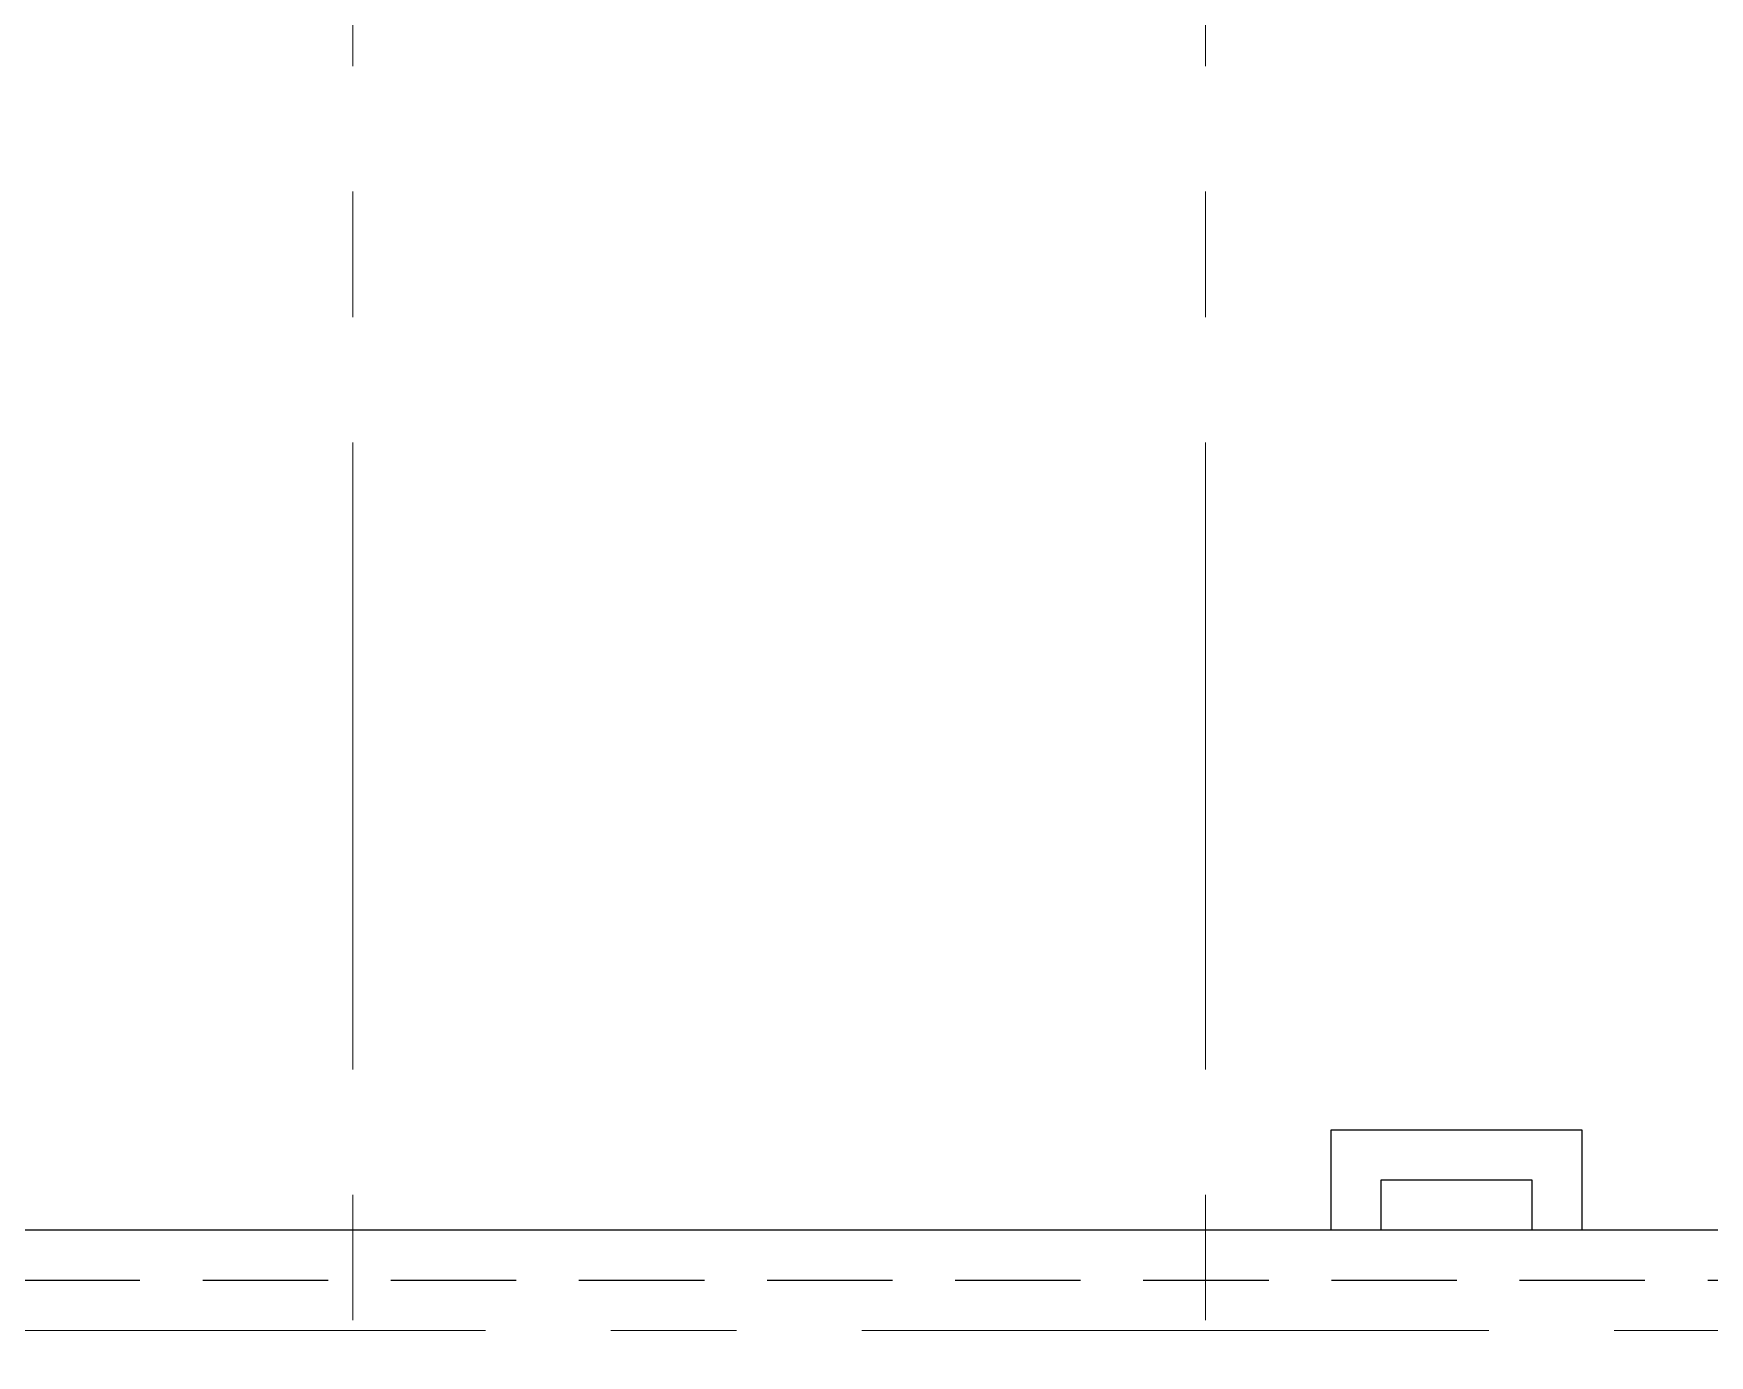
# Model space of a CAD drawing. Header units: inches. Extents: x -114 to 635, y -137 to 57.
# Drawn here: x 154.973 to 158.313, y 31.03 to 33.666 of the extents above; entities that cross this region are included whole.
import ezdxf

# ---------------------------------------------------------------- set-up
doc = ezdxf.new("R2010")
doc.units = ezdxf.units.IN
doc.header["$MEASUREMENT"] = 0
for name, pattern in [('( Hidden )', [0.375, 0.25, -0.125]), ('CENTER', [2, 1.25, -0.25, 0.25, -0.25]), ('CENTERX2', [4, 2.5, -0.5, 0.5, -0.5]), ('DASHED2', [0.375, 0.25, -0.125])]:
    doc.linetypes.add(name, pattern=pattern)
doc.layers.add('AXIES', color=7, linetype='CENTER', lineweight=0, true_color=0x949596)
doc.layers.add('E-AX', color=9, linetype='( Hidden )', lineweight=0)
doc.layers.add('ROOF LINE 2', color=244, linetype='Continuous', lineweight=25)

# ---------------------------------------------------------------- blocks, each defined once
blk = doc.blocks.new('DASLASDLASLDASLASDLASLQWELQWELQWELQWELQ')
at = {"layer": 'AXIES', "linetype": 'CENTERX2', "ltscale": 0.5}
for p, q in [((31.2786, -578.2063), (31.2786, -610.1736)), ((32.9786, -578.2063), (32.9786, -610.1736)), ((20.2934, -581.9767), (52.6834, -581.9767))]:
    blk.add_line(p, q, dxfattribs=at)

msp = doc.modelspace()

# ---------------------------------------------------------------- linework, layer by layer
at = {"layer": 'ROOF LINE 2', "linetype": 'DASHED2'}
msp.add_line((149.3098, 31.1805), (172.0087, 31.1805), dxfattribs=at)
at = {"layer": 'ROOF LINE 2'}
for points in [[(157.5591, 31.2805), (157.5591, 31.4805), (158.0591, 31.4805), (158.0591, 31.2805)], [(157.6591, 31.2805), (157.6591, 31.3805), (157.9591, 31.3805), (157.9591, 31.2805)], [(157.5591, 31.2805), (149.2098, 31.2805), (149.2098, 6.3802)], [(163.9077, 11.5798), (171.5087, 11.5798), (171.5087, 17.8794), (169.5089, 17.8794), (169.5089, 23.6796), (172.1087, 23.6796), (172.1087, 31.2805), (157.5591, 31.2805)]]:
    msp.add_lwpolyline(points, dxfattribs=at)

# ---------------------------------------------------------------- block references
at = {"layer": 'E-AX'}
msp.add_blockref('DASLASDLASLDASLASDLASLQWELQWELQWELQWELQ', (124.3302, 613.0572), dxfattribs=at)

doc.saveas('drawing.dxf')
